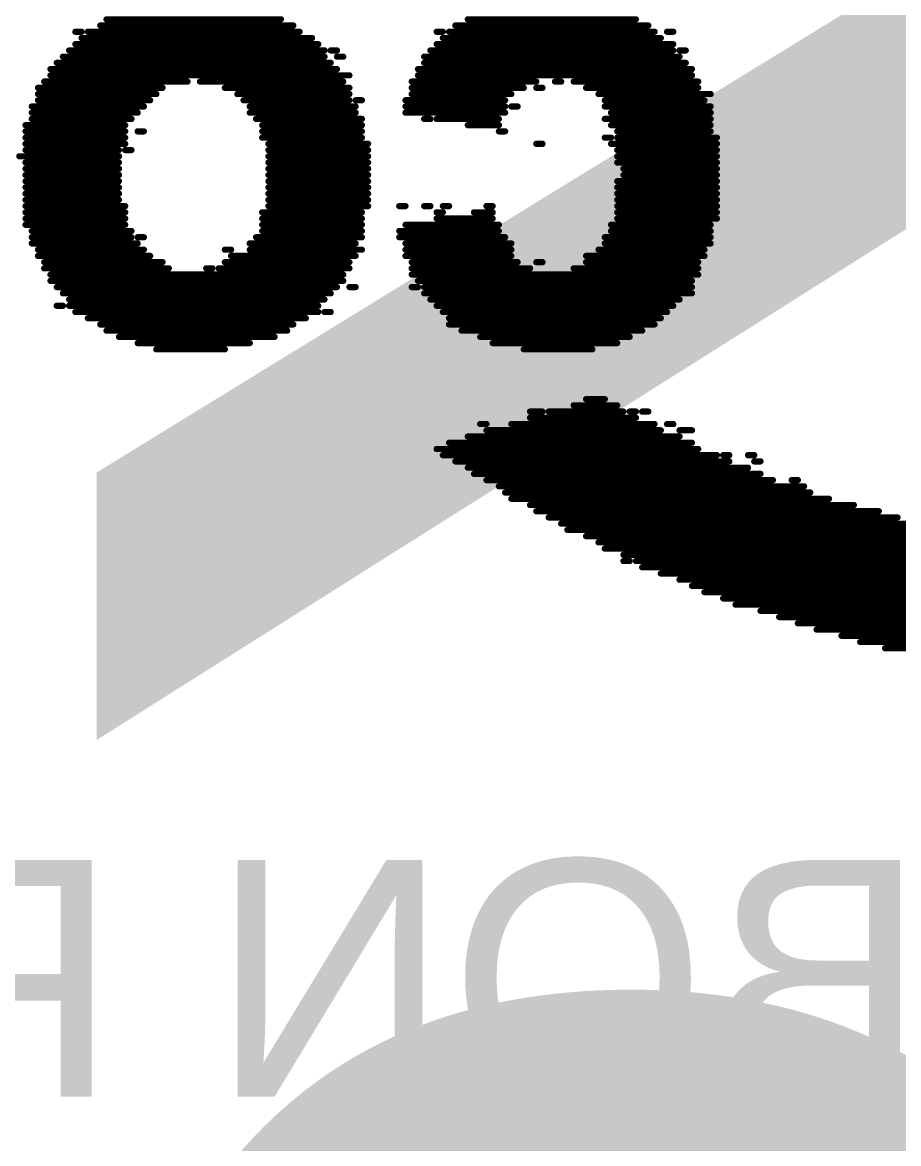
# Model space of a CAD drawing. Header units: millimetres. Extents: x -6 to 194, y -120 to 229.
# Drawn here: x 35.89 to 39.463, y 125.436 to 130.01 of the extents above; entities that cross this region are included whole.
import ezdxf

# ---------------------------------------------------------------- set-up
doc = ezdxf.new("R2010")
doc.units = ezdxf.units.MM
doc.layers.add('BottomOverlay', color=54, linetype='Continuous')
doc.layers.add('TopOverlay', color=2, linetype='Continuous')
doc.styles.add('Arial', font='', dxfattribs={"height": 0.2})
doc.styles.get('Arial').set_extended_font_data('Arial')

msp = doc.modelspace()

# ---------------------------------------------------------------- linework, layer by layer
at = {"layer": 'BottomOverlay', "const_width": 0.0254}
for points in [[(36.2331, 130.0226), (36.9443, 130.0226)], [(37.7063, 130.0226), (38.3921, 130.0226)], [(36.1061, 129.9718), (36.1315, 129.9718)], [(36.1569, 129.9718), (37.0205, 129.9718)], [(36.2077, 129.9972), (36.9951, 129.9972)], [(37.5793, 129.9718), (37.6047, 129.9718)], [(37.6301, 129.9718), (38.4683, 129.9718)], [(37.6555, 129.9972), (38.4429, 129.9972)], [(38.5191, 129.9718), (38.5445, 129.9718)], [(36.1061, 129.921), (37.0967, 129.921)], [(36.1315, 129.9464), (37.0713, 129.9464)], [(37.5793, 129.921), (38.5445, 129.921)], [(37.6047, 129.9464), (38.4937, 129.9464)], [(36.0807, 129.8956), (37.1221, 129.8956)], [(37.1475, 129.8956), (37.1729, 129.8956)], [(37.5539, 129.8956), (38.5445, 129.8956)], [(38.5699, 129.8956), (38.5953, 129.8956)], [(36.0299, 129.8448), (37.1475, 129.8448)], [(36.0553, 129.8702), (37.1221, 129.8702)], [(37.1729, 129.8702), (37.1983, 129.8702)], [(37.5285, 129.8702), (38.5699, 129.8702)], [(37.5285, 129.8448), (38.5953, 129.8448)], [(36.0045, 129.8194), (37.1729, 129.8194)], [(36.0045, 129.794), (37.2237, 129.794)], [(37.5031, 129.8194), (38.6207, 129.8194)], [(37.5031, 129.794), (38.6207, 129.794)], [(35.9537, 129.7432), (36.4617, 129.7432)], [(35.9791, 129.7686), (36.5633, 129.7686)], [(36.6141, 129.7686), (37.1983, 129.7686)], [(36.7157, 129.7432), (37.2237, 129.7432)], [(37.4777, 129.7686), (37.9857, 129.7686)], [(37.4777, 129.7432), (37.9349, 129.7432)], [(37.9857, 129.7432), (38.0111, 129.7432)], [(38.0619, 129.7686), (38.0873, 129.7686)], [(38.1381, 129.7686), (38.6461, 129.7686)], [(38.1889, 129.7432), (38.6461, 129.7432)], [(35.9537, 129.7178), (36.4363, 129.7178)], [(35.9537, 129.6924), (36.4109, 129.6924)], [(36.7665, 129.7178), (37.2237, 129.7178)], [(36.7919, 129.6924), (37.2237, 129.6924)], [(37.2491, 129.6924), (37.2745, 129.6924)], [(37.4523, 129.6924), (37.8587, 129.6924)], [(37.4777, 129.7178), (37.8841, 129.7178)], [(38.2397, 129.7178), (38.6969, 129.7178)], [(38.2651, 129.6924), (38.6715, 129.6924)], [(35.9283, 129.667), (36.3855, 129.667)], [(36.8173, 129.667), (37.2491, 129.667)], [(37.4523, 129.667), (37.8587, 129.667)], [(37.8841, 129.667), (37.9095, 129.667)], [(38.2651, 129.667), (38.6969, 129.667)], [(35.9283, 129.6416), (36.3601, 129.6416)], [(35.9283, 129.6162), (36.3347, 129.6162)], [(36.8173, 129.6416), (37.2491, 129.6416)], [(36.8427, 129.6162), (37.2745, 129.6162)], [(37.4523, 129.6416), (37.8587, 129.6416)], [(37.5285, 129.6162), (37.5539, 129.6162)], [(37.5793, 129.6162), (37.8333, 129.6162)], [(38.2651, 129.6162), (38.6969, 129.6162)], [(38.2905, 129.6416), (38.6969, 129.6416)], [(35.9029, 129.5908), (36.3093, 129.5908)], [(35.9029, 129.5654), (36.3093, 129.5654)], [(36.3601, 129.5654), (36.3855, 129.5654)], [(36.8681, 129.5908), (37.2745, 129.5908)], [(36.8681, 129.5654), (37.2745, 129.5654)], [(37.7063, 129.5908), (37.8333, 129.5908)], [(37.8333, 129.5654), (37.8587, 129.5654)], [(38.2905, 129.5908), (38.6969, 129.5908)], [(38.3159, 129.5654), (38.6969, 129.5654)], [(35.9029, 129.54), (36.3093, 129.54)], [(35.9029, 129.5146), (36.3093, 129.5146)], [(36.8681, 129.54), (37.2745, 129.54)], [(36.8935, 129.5146), (37.2999, 129.5146)], [(37.9857, 129.5146), (38.0111, 129.5146)], [(38.2651, 129.54), (38.2905, 129.54)], [(38.2905, 129.5146), (38.7223, 129.5146)], [(38.3159, 129.54), (38.7223, 129.54)], [(35.8775, 129.4638), (36.2839, 129.4638)], [(35.9029, 129.4892), (36.2839, 129.4892)], [(36.3093, 129.4892), (36.3347, 129.4892)], [(36.8935, 129.4892), (37.2999, 129.4892)], [(36.8935, 129.4638), (37.2999, 129.4638)], [(38.3159, 129.4892), (38.7223, 129.4892)], [(38.3159, 129.4638), (38.7223, 129.4638)], [(35.9029, 129.4384), (36.2839, 129.4384)], [(36.8935, 129.4384), (37.2999, 129.4384)], [(38.3159, 129.4384), (38.7223, 129.4384)], [(35.9029, 129.413), (36.2839, 129.413)], [(35.9029, 129.3876), (36.2839, 129.3876)], [(36.8935, 129.413), (37.2999, 129.413)], [(36.8935, 129.3876), (37.2999, 129.3876)], [(38.3413, 129.413), (38.7223, 129.413)], [(38.3413, 129.3876), (38.7223, 129.3876)], [(35.9029, 129.3622), (36.2839, 129.3622)], [(35.9029, 129.3368), (36.2839, 129.3368)], [(36.8935, 129.3622), (37.2999, 129.3622)], [(36.8935, 129.3368), (37.2999, 129.3368)], [(38.3159, 129.3622), (38.7223, 129.3622)], [(38.3159, 129.3368), (38.7223, 129.3368)], [(35.9029, 129.3114), (36.2839, 129.3114)], [(35.9029, 129.286), (36.2839, 129.286)], [(36.8935, 129.3114), (37.2999, 129.3114)], [(36.8935, 129.286), (37.2999, 129.286)], [(38.3159, 129.3114), (38.7223, 129.3114)], [(38.3159, 129.286), (38.7223, 129.286)], [(35.9029, 129.2606), (36.3093, 129.2606)], [(35.9029, 129.2352), (36.3093, 129.2352)], [(36.8681, 129.2352), (37.2745, 129.2352)], [(36.8935, 129.2606), (37.2999, 129.2606)], [(37.4269, 129.2606), (37.4523, 129.2606)], [(37.5285, 129.2606), (37.5539, 129.2606)], [(37.5793, 129.2352), (37.6047, 129.2352)], [(37.6047, 129.2606), (37.6301, 129.2606)], [(37.7317, 129.2352), (37.8079, 129.2352)], [(37.7825, 129.2606), (37.8079, 129.2606)], [(38.3159, 129.2606), (38.7223, 129.2606)], [(38.3159, 129.2352), (38.7223, 129.2352)], [(35.9029, 129.2098), (36.3093, 129.2098)], [(36.8681, 129.2098), (37.2745, 129.2098)], [(37.5793, 129.2098), (37.8079, 129.2098)], [(38.3159, 129.2098), (38.7223, 129.2098)], [(35.9029, 129.1844), (36.3093, 129.1844)], [(35.9283, 129.159), (36.3347, 129.159)], [(36.8681, 129.1844), (37.2745, 129.1844)], [(36.8681, 129.159), (37.2745, 129.159)], [(37.4269, 129.159), (37.8333, 129.159)], [(37.4523, 129.1844), (37.8333, 129.1844)], [(38.2905, 129.1844), (38.6969, 129.1844)], [(38.2905, 129.159), (38.6969, 129.159)], [(35.9283, 129.1336), (36.3347, 129.1336)], [(35.9283, 129.1082), (36.3601, 129.1082)], [(36.3601, 129.1336), (36.3855, 129.1336)], [(36.8173, 129.1082), (37.2491, 129.1082)], [(36.8427, 129.1336), (37.2745, 129.1336)], [(37.4269, 129.1336), (37.8587, 129.1336)], [(37.4523, 129.1082), (37.8841, 129.1082)], [(38.2651, 129.1336), (38.6969, 129.1336)], [(38.2651, 129.1082), (38.6969, 129.1082)], [(35.9537, 129.0828), (36.3855, 129.0828)], [(35.9537, 129.0574), (36.4109, 129.0574)], [(36.7157, 129.0828), (36.7411, 129.0828)], [(36.7411, 129.0574), (37.2491, 129.0574)], [(36.8173, 129.0828), (37.2745, 129.0828)], [(37.4523, 129.0828), (37.8841, 129.0828)], [(37.4523, 129.0574), (37.8841, 129.0574)], [(38.1889, 129.0574), (38.6715, 129.0574)], [(38.2397, 129.0828), (38.6715, 129.0828)], [(35.9791, 129.032), (36.4617, 129.032)], [(35.9791, 129.0066), (36.4871, 129.0066)], [(36.6395, 129.0066), (36.6649, 129.0066)], [(36.6903, 129.0066), (37.2237, 129.0066)], [(36.7157, 129.032), (37.2237, 129.032)], [(37.4777, 129.032), (37.9095, 129.032)], [(37.4777, 129.0066), (37.9603, 129.0066)], [(37.9857, 129.032), (38.0111, 129.032)], [(38.1381, 129.0066), (38.6461, 129.0066)], [(38.1889, 129.032), (38.6461, 129.032)], [(36.0045, 128.9812), (37.1983, 128.9812)], [(37.4777, 128.9812), (38.6461, 128.9812)], [(36.0045, 128.9558), (37.1983, 128.9558)], [(36.0299, 128.9304), (37.1729, 128.9304)], [(37.2237, 128.9304), (37.2491, 128.9304)], [(37.4777, 128.9304), (37.5031, 128.9304)], [(37.5031, 128.9558), (38.6207, 128.9558)], [(37.5285, 128.9304), (38.6207, 128.9304)], [(36.0553, 128.905), (37.1475, 128.905)], [(36.0807, 128.8796), (37.1221, 128.8796)], [(37.5285, 128.905), (38.6207, 128.905)], [(37.5539, 128.8796), (38.5699, 128.8796)], [(36.0299, 128.8542), (36.0553, 128.8542)], [(36.0807, 128.8542), (37.0967, 128.8542)], [(36.1061, 128.8288), (37.0967, 128.8288)], [(37.1221, 128.8288), (37.1475, 128.8288)], [(37.5793, 128.8542), (38.5445, 128.8542)], [(37.6047, 128.8288), (38.5191, 128.8288)], [(36.1569, 128.8034), (37.0459, 128.8034)], [(36.2077, 128.778), (36.9951, 128.778)], [(37.6301, 128.8034), (38.4937, 128.8034)], [(37.6301, 128.778), (38.4683, 128.778)], [(36.2331, 128.7526), (36.9697, 128.7526)], [(37.6809, 128.7526), (38.4175, 128.7526)], [(36.2839, 128.7272), (36.9189, 128.7272)], [(36.3601, 128.7018), (36.8173, 128.7018)], [(37.7571, 128.7272), (38.3667, 128.7272)], [(37.8079, 128.7018), (38.3159, 128.7018)], [(36.4363, 128.6764), (36.7157, 128.6764)], [(37.9349, 128.6764), (38.2143, 128.6764)], [(38.1889, 128.4732), (38.2651, 128.4732)], [(37.9603, 128.4224), (38.0111, 128.4224)], [(38.0365, 128.4224), (38.3413, 128.4224)], [(38.1381, 128.4478), (38.3159, 128.4478)], [(38.3667, 128.4224), (38.3921, 128.4224)], [(38.4175, 128.4224), (38.4429, 128.4224)], [(37.7571, 128.3716), (37.7825, 128.3716)], [(37.8841, 128.3716), (38.4683, 128.3716)], [(37.9603, 128.397), (38.3921, 128.397)], [(38.5191, 128.3716), (38.5445, 128.3716)], [(37.7063, 128.3208), (38.5699, 128.3208)], [(37.7825, 128.3462), (38.4937, 128.3462)], [(38.5699, 128.3462), (38.6207, 128.3462)], [(37.6301, 128.2954), (38.6207, 128.2954)], [(37.5793, 128.27), (38.6461, 128.27)], [(37.6047, 128.2446), (38.7223, 128.2446)], [(38.7477, 128.2446), (38.7731, 128.2446)], [(38.8493, 128.2446), (38.8747, 128.2446)], [(37.6555, 128.2192), (38.7731, 128.2192)], [(37.7063, 128.1938), (38.8493, 128.1938)], [(38.8747, 128.2192), (38.9001, 128.2192)], [(37.7317, 128.1684), (38.9001, 128.1684)], [(37.7825, 128.143), (38.9509, 128.143)], [(39.0271, 128.143), (39.0525, 128.143)], [(37.8333, 128.1176), (39.0779, 128.1176)], [(37.8587, 128.0922), (39.1033, 128.0922)], [(37.8841, 128.0668), (39.1795, 128.0668)], [(37.9603, 128.0414), (39.2811, 128.0414)], [(37.9857, 128.016), (39.3827, 128.016)], [(38.0365, 127.9906), (39.4589, 127.9906)], [(38.0873, 127.9652), (39.5605, 127.9652)], [(38.1127, 127.9398), (39.6621, 127.9398)], [(38.1889, 127.9144), (39.8399, 127.9144)], [(38.2397, 127.889), (39.9669, 127.889)], [(38.2651, 127.8636), (40.1447, 127.8636)], [(38.3413, 127.8382), (40.3987, 127.8382)], [(38.3413, 127.8128), (38.3667, 127.8128)], [(38.3921, 127.8128), (43.1927, 127.8128)], [(38.4175, 127.7874), (43.1419, 127.7874)], [(38.4937, 127.762), (43.0911, 127.762)], [(38.5699, 127.7366), (43.0403, 127.7366)], [(38.6207, 127.7112), (42.9641, 127.7112)], [(38.6715, 127.6858), (42.8879, 127.6858)], [(38.7477, 127.6604), (42.8371, 127.6604)], [(38.7985, 127.635), (42.7609, 127.635)], [(38.9001, 127.6096), (42.6847, 127.6096)], [(38.9763, 127.5842), (42.6085, 127.5842)], [(39.0525, 127.5588), (42.5323, 127.5588)], [(39.1287, 127.5334), (42.4561, 127.5334)], [(39.2303, 127.508), (42.3545, 127.508)], [(39.3065, 127.4826), (42.2783, 127.4826)], [(39.4081, 127.4572), (42.1767, 127.4572)]]:
    msp.add_lwpolyline(points, dxfattribs=at)
at = {"layer": 'BottomOverlay', "const_width": 0.0127}
for points in [[(36.2268, 130.0226, 1), (36.2394, 130.0226, 1)], [(36.938, 130.0226, 1), (36.9507, 130.0226, 1)], [(37.7, 130.0226, 1), (37.7126, 130.0226, 1)], [(38.3857, 130.0226, 1), (38.3984, 130.0226, 1)], [(36.0997, 129.9718, 1), (36.1125, 129.9718, 1)], [(36.1251, 129.9718, 1), (36.1379, 129.9718, 1)], [(36.1506, 129.9718, 1), (36.1632, 129.9718, 1)], [(36.2013, 129.9972, 1), (36.2141, 129.9972, 1)], [(36.9888, 129.9972, 1), (37.0014, 129.9972, 1)], [(37.0141, 129.9718, 1), (37.0269, 129.9718, 1)], [(37.5729, 129.9718, 1), (37.5856, 129.9718, 1)], [(37.5984, 129.9718, 1), (37.611, 129.9718, 1)], [(37.6237, 129.9718, 1), (37.6365, 129.9718, 1)], [(37.6491, 129.9972, 1), (37.6619, 129.9972, 1)], [(38.4365, 129.9972, 1), (38.4492, 129.9972, 1)], [(38.462, 129.9718, 1), (38.4746, 129.9718, 1)], [(38.5127, 129.9718, 1), (38.5254, 129.9718, 1)], [(38.5381, 129.9718, 1), (38.5508, 129.9718, 1)], [(36.0997, 129.921, 1), (36.1125, 129.921, 1)], [(36.1251, 129.9464, 1), (36.1379, 129.9464, 1)], [(37.065, 129.9464, 1), (37.0776, 129.9464, 1)], [(37.0904, 129.921, 1), (37.1031, 129.921, 1)], [(37.5729, 129.921, 1), (37.5856, 129.921, 1)], [(37.5984, 129.9464, 1), (37.611, 129.9464, 1)], [(38.4873, 129.9464, 1), (38.5, 129.9464, 1)], [(38.5381, 129.921, 1), (38.5508, 129.921, 1)], [(36.0744, 129.8956, 1), (36.087, 129.8956, 1)], [(37.1157, 129.8956, 1), (37.1285, 129.8956, 1)], [(37.1412, 129.8956, 1), (37.1538, 129.8956, 1)], [(37.1665, 129.8956, 1), (37.1793, 129.8956, 1)], [(37.5476, 129.8956, 1), (37.5603, 129.8956, 1)], [(38.5381, 129.8956, 1), (38.5508, 129.8956, 1)], [(38.5635, 129.8956, 1), (38.5763, 129.8956, 1)], [(38.5889, 129.8956, 1), (38.6016, 129.8956, 1)], [(36.0236, 129.8448, 1), (36.0363, 129.8448, 1)], [(36.0489, 129.8702, 1), (36.0617, 129.8702, 1)], [(37.1157, 129.8702, 1), (37.1285, 129.8702, 1)], [(37.1412, 129.8448, 1), (37.1538, 129.8448, 1)], [(37.1665, 129.8702, 1), (37.1793, 129.8702, 1)], [(37.1919, 129.8702, 1), (37.2047, 129.8702, 1)], [(37.5222, 129.8702, 1), (37.5348, 129.8702, 1)], [(37.5222, 129.8448, 1), (37.5348, 129.8448, 1)], [(38.5635, 129.8702, 1), (38.5763, 129.8702, 1)], [(38.5889, 129.8448, 1), (38.6016, 129.8448, 1)], [(35.9982, 129.8194, 1), (36.0108, 129.8194, 1)], [(35.9982, 129.794, 1), (36.0108, 129.794, 1)], [(37.1665, 129.8194, 1), (37.1793, 129.8194, 1)], [(37.2174, 129.794, 1), (37.23, 129.794, 1)], [(37.4967, 129.8194, 1), (37.5095, 129.8194, 1)], [(37.4967, 129.794, 1), (37.5095, 129.794, 1)], [(38.6144, 129.8194, 1), (38.627, 129.8194, 1)], [(38.6144, 129.794, 1), (38.627, 129.794, 1)], [(35.9473, 129.7432, 1), (35.9601, 129.7432, 1)], [(35.9727, 129.7686, 1), (35.9855, 129.7686, 1)], [(36.4554, 129.7432, 1), (36.468, 129.7432, 1)], [(36.5569, 129.7686, 1), (36.5697, 129.7686, 1)], [(36.6078, 129.7686, 1), (36.6204, 129.7686, 1)], [(36.7093, 129.7432, 1), (36.7221, 129.7432, 1)], [(37.1919, 129.7686, 1), (37.2047, 129.7686, 1)], [(37.2174, 129.7432, 1), (37.23, 129.7432, 1)], [(37.4713, 129.7686, 1), (37.4841, 129.7686, 1)], [(37.4713, 129.7432, 1), (37.4841, 129.7432, 1)], [(37.9285, 129.7432, 1), (37.9412, 129.7432, 1)], [(37.9793, 129.7686, 1), (37.992, 129.7686, 1)], [(37.9793, 129.7432, 1), (37.992, 129.7432, 1)], [(38.0048, 129.7432, 1), (38.0174, 129.7432, 1)], [(38.0555, 129.7686, 1), (38.0682, 129.7686, 1)], [(38.0809, 129.7686, 1), (38.0936, 129.7686, 1)], [(38.1317, 129.7686, 1), (38.1444, 129.7686, 1)], [(38.1825, 129.7432, 1), (38.1952, 129.7432, 1)], [(38.6397, 129.7686, 1), (38.6524, 129.7686, 1)], [(38.6397, 129.7432, 1), (38.6524, 129.7432, 1)], [(35.9473, 129.7178, 1), (35.9601, 129.7178, 1)], [(35.9473, 129.6924, 1), (35.9601, 129.6924, 1)], [(36.4045, 129.6924, 1), (36.4173, 129.6924, 1)], [(36.4299, 129.7178, 1), (36.4427, 129.7178, 1)], [(36.7602, 129.7178, 1), (36.7728, 129.7178, 1)], [(36.7856, 129.6924, 1), (36.7983, 129.6924, 1)], [(37.2174, 129.7178, 1), (37.23, 129.7178, 1)], [(37.2174, 129.6924, 1), (37.23, 129.6924, 1)], [(37.2428, 129.6924, 1), (37.2555, 129.6924, 1)], [(37.2681, 129.6924, 1), (37.2809, 129.6924, 1)], [(37.446, 129.6924, 1), (37.4586, 129.6924, 1)], [(37.4713, 129.7178, 1), (37.4841, 129.7178, 1)], [(37.8524, 129.6924, 1), (37.865, 129.6924, 1)], [(37.8777, 129.7178, 1), (37.8904, 129.7178, 1)], [(38.2333, 129.7178, 1), (38.246, 129.7178, 1)], [(38.2587, 129.6924, 1), (38.2715, 129.6924, 1)], [(38.6651, 129.6924, 1), (38.6778, 129.6924, 1)], [(38.6905, 129.7178, 1), (38.7032, 129.7178, 1)], [(35.922, 129.667, 1), (35.9346, 129.667, 1)], [(36.3792, 129.667, 1), (36.3918, 129.667, 1)], [(36.8109, 129.667, 1), (36.8237, 129.667, 1)], [(37.2428, 129.667, 1), (37.2555, 129.667, 1)], [(37.446, 129.667, 1), (37.4586, 129.667, 1)], [(37.8524, 129.667, 1), (37.865, 129.667, 1)], [(37.8777, 129.667, 1), (37.8904, 129.667, 1)], [(37.9031, 129.667, 1), (37.9158, 129.667, 1)], [(38.2587, 129.667, 1), (38.2715, 129.667, 1)], [(38.6905, 129.667, 1), (38.7032, 129.667, 1)], [(35.922, 129.6416, 1), (35.9346, 129.6416, 1)], [(35.922, 129.6162, 1), (35.9346, 129.6162, 1)], [(36.3284, 129.6162, 1), (36.3411, 129.6162, 1)], [(36.3537, 129.6416, 1), (36.3665, 129.6416, 1)], [(36.8109, 129.6416, 1), (36.8237, 129.6416, 1)], [(36.8364, 129.6162, 1), (36.849, 129.6162, 1)], [(37.2428, 129.6416, 1), (37.2555, 129.6416, 1)], [(37.2681, 129.6162, 1), (37.2809, 129.6162, 1)], [(37.446, 129.6416, 1), (37.4586, 129.6416, 1)], [(37.5222, 129.6162, 1), (37.5348, 129.6162, 1)], [(37.5476, 129.6162, 1), (37.5603, 129.6162, 1)], [(37.5729, 129.6162, 1), (37.5856, 129.6162, 1)], [(37.8269, 129.6162, 1), (37.8396, 129.6162, 1)], [(37.8524, 129.6416, 1), (37.865, 129.6416, 1)], [(38.2587, 129.6162, 1), (38.2715, 129.6162, 1)], [(38.2841, 129.6416, 1), (38.2968, 129.6416, 1)], [(38.6905, 129.6416, 1), (38.7032, 129.6416, 1)], [(38.6905, 129.6162, 1), (38.7032, 129.6162, 1)], [(35.8965, 129.5908, 1), (35.9093, 129.5908, 1)], [(35.8965, 129.5654, 1), (35.9093, 129.5654, 1)], [(36.303, 129.5908, 1), (36.3156, 129.5908, 1)], [(36.303, 129.5654, 1), (36.3156, 129.5654, 1)], [(36.3537, 129.5654, 1), (36.3665, 129.5654, 1)], [(36.3792, 129.5654, 1), (36.3918, 129.5654, 1)], [(36.8617, 129.5908, 1), (36.8745, 129.5908, 1)], [(36.8617, 129.5654, 1), (36.8745, 129.5654, 1)], [(37.2681, 129.5908, 1), (37.2809, 129.5908, 1)], [(37.2681, 129.5654, 1), (37.2809, 129.5654, 1)], [(37.7, 129.5908, 1), (37.7126, 129.5908, 1)], [(37.8269, 129.5908, 1), (37.8396, 129.5908, 1)], [(37.8269, 129.5654, 1), (37.8396, 129.5654, 1)], [(37.8524, 129.5654, 1), (37.865, 129.5654, 1)], [(38.2841, 129.5908, 1), (38.2968, 129.5908, 1)], [(38.3096, 129.5654, 1), (38.3222, 129.5654, 1)], [(38.6905, 129.5908, 1), (38.7032, 129.5908, 1)], [(38.6905, 129.5654, 1), (38.7032, 129.5654, 1)], [(35.8965, 129.54, 1), (35.9093, 129.54, 1)], [(35.8965, 129.5146, 1), (35.9093, 129.5146, 1)], [(36.303, 129.54, 1), (36.3156, 129.54, 1)], [(36.303, 129.5146, 1), (36.3156, 129.5146, 1)], [(36.8617, 129.54, 1), (36.8745, 129.54, 1)], [(36.8871, 129.5146, 1), (36.8999, 129.5146, 1)], [(37.2681, 129.54, 1), (37.2809, 129.54, 1)], [(37.2936, 129.5146, 1), (37.3062, 129.5146, 1)], [(37.9793, 129.5146, 1), (37.992, 129.5146, 1)], [(38.0048, 129.5146, 1), (38.0174, 129.5146, 1)], [(38.2587, 129.54, 1), (38.2715, 129.54, 1)], [(38.2841, 129.54, 1), (38.2968, 129.54, 1)], [(38.2841, 129.5146, 1), (38.2968, 129.5146, 1)], [(38.3096, 129.54, 1), (38.3222, 129.54, 1)], [(38.7159, 129.54, 1), (38.7287, 129.54, 1)], [(38.7159, 129.5146, 1), (38.7287, 129.5146, 1)], [(35.8712, 129.4638, 1), (35.8839, 129.4638, 1)], [(35.8965, 129.4892, 1), (35.9093, 129.4892, 1)], [(36.2775, 129.4892, 1), (36.2903, 129.4892, 1)], [(36.2775, 129.4638, 1), (36.2903, 129.4638, 1)], [(36.303, 129.4892, 1), (36.3156, 129.4892, 1)], [(36.3284, 129.4892, 1), (36.3411, 129.4892, 1)], [(36.8871, 129.4892, 1), (36.8999, 129.4892, 1)], [(36.8871, 129.4638, 1), (36.8999, 129.4638, 1)], [(37.2936, 129.4892, 1), (37.3062, 129.4892, 1)], [(37.2936, 129.4638, 1), (37.3062, 129.4638, 1)], [(38.3096, 129.4892, 1), (38.3222, 129.4892, 1)], [(38.3096, 129.4638, 1), (38.3222, 129.4638, 1)], [(38.7159, 129.4892, 1), (38.7287, 129.4892, 1)], [(38.7159, 129.4638, 1), (38.7287, 129.4638, 1)], [(35.8965, 129.4384, 1), (35.9093, 129.4384, 1)], [(36.2775, 129.4384, 1), (36.2903, 129.4384, 1)], [(36.8871, 129.4384, 1), (36.8999, 129.4384, 1)], [(37.2936, 129.4384, 1), (37.3062, 129.4384, 1)], [(38.3096, 129.4384, 1), (38.3222, 129.4384, 1)], [(38.7159, 129.4384, 1), (38.7287, 129.4384, 1)], [(35.8965, 129.413, 1), (35.9093, 129.413, 1)], [(35.8965, 129.3876, 1), (35.9093, 129.3876, 1)], [(36.2775, 129.413, 1), (36.2903, 129.413, 1)], [(36.2775, 129.3876, 1), (36.2903, 129.3876, 1)], [(36.8871, 129.413, 1), (36.8999, 129.413, 1)], [(36.8871, 129.3876, 1), (36.8999, 129.3876, 1)], [(37.2936, 129.413, 1), (37.3062, 129.413, 1)], [(37.2936, 129.3876, 1), (37.3062, 129.3876, 1)], [(38.3349, 129.413, 1), (38.3476, 129.413, 1)], [(38.3349, 129.3876, 1), (38.3476, 129.3876, 1)], [(38.7159, 129.413, 1), (38.7287, 129.413, 1)], [(38.7159, 129.3876, 1), (38.7287, 129.3876, 1)], [(35.8965, 129.3622, 1), (35.9093, 129.3622, 1)], [(35.8965, 129.3368, 1), (35.9093, 129.3368, 1)], [(36.2775, 129.3622, 1), (36.2903, 129.3622, 1)], [(36.2775, 129.3368, 1), (36.2903, 129.3368, 1)], [(36.8871, 129.3622, 1), (36.8999, 129.3622, 1)], [(36.8871, 129.3368, 1), (36.8999, 129.3368, 1)], [(37.2936, 129.3622, 1), (37.3062, 129.3622, 1)], [(37.2936, 129.3368, 1), (37.3062, 129.3368, 1)], [(38.3096, 129.3622, 1), (38.3222, 129.3622, 1)], [(38.3096, 129.3368, 1), (38.3222, 129.3368, 1)], [(38.7159, 129.3622, 1), (38.7287, 129.3622, 1)], [(38.7159, 129.3368, 1), (38.7287, 129.3368, 1)], [(35.8965, 129.3114, 1), (35.9093, 129.3114, 1)], [(35.8965, 129.286, 1), (35.9093, 129.286, 1)], [(36.2775, 129.3114, 1), (36.2903, 129.3114, 1)], [(36.2775, 129.286, 1), (36.2903, 129.286, 1)], [(36.8871, 129.3114, 1), (36.8999, 129.3114, 1)], [(36.8871, 129.286, 1), (36.8999, 129.286, 1)], [(37.2936, 129.3114, 1), (37.3062, 129.3114, 1)], [(37.2936, 129.286, 1), (37.3062, 129.286, 1)], [(38.3096, 129.3114, 1), (38.3222, 129.3114, 1)], [(38.3096, 129.286, 1), (38.3222, 129.286, 1)], [(38.7159, 129.3114, 1), (38.7287, 129.3114, 1)], [(38.7159, 129.286, 1), (38.7287, 129.286, 1)], [(35.8965, 129.2606, 1), (35.9093, 129.2606, 1)], [(35.8965, 129.2352, 1), (35.9093, 129.2352, 1)], [(36.303, 129.2606, 1), (36.3156, 129.2606, 1)], [(36.303, 129.2352, 1), (36.3156, 129.2352, 1)], [(36.8617, 129.2352, 1), (36.8745, 129.2352, 1)], [(36.8871, 129.2606, 1), (36.8999, 129.2606, 1)], [(37.2681, 129.2352, 1), (37.2809, 129.2352, 1)], [(37.2936, 129.2606, 1), (37.3062, 129.2606, 1)], [(37.4205, 129.2606, 1), (37.4332, 129.2606, 1)], [(37.446, 129.2606, 1), (37.4586, 129.2606, 1)], [(37.5222, 129.2606, 1), (37.5348, 129.2606, 1)], [(37.5476, 129.2606, 1), (37.5603, 129.2606, 1)], [(37.5729, 129.2352, 1), (37.5856, 129.2352, 1)], [(37.5984, 129.2606, 1), (37.611, 129.2606, 1)], [(37.5984, 129.2352, 1), (37.611, 129.2352, 1)], [(37.6237, 129.2606, 1), (37.6365, 129.2606, 1)], [(37.7253, 129.2352, 1), (37.738, 129.2352, 1)], [(37.7761, 129.2606, 1), (37.7888, 129.2606, 1)], [(37.8015, 129.2606, 1), (37.8143, 129.2606, 1)], [(37.8015, 129.2352, 1), (37.8143, 129.2352, 1)], [(38.3096, 129.2606, 1), (38.3222, 129.2606, 1)], [(38.3096, 129.2352, 1), (38.3222, 129.2352, 1)], [(38.7159, 129.2606, 1), (38.7287, 129.2606, 1)], [(38.7159, 129.2352, 1), (38.7287, 129.2352, 1)], [(35.8965, 129.2098, 1), (35.9093, 129.2098, 1)], [(36.303, 129.2098, 1), (36.3156, 129.2098, 1)], [(36.8617, 129.2098, 1), (36.8745, 129.2098, 1)], [(37.2681, 129.2098, 1), (37.2809, 129.2098, 1)], [(37.5729, 129.2098, 1), (37.5856, 129.2098, 1)], [(37.8015, 129.2098, 1), (37.8143, 129.2098, 1)], [(38.3096, 129.2098, 1), (38.3222, 129.2098, 1)], [(38.7159, 129.2098, 1), (38.7287, 129.2098, 1)], [(35.8965, 129.1844, 1), (35.9093, 129.1844, 1)], [(35.922, 129.159, 1), (35.9346, 129.159, 1)], [(36.303, 129.1844, 1), (36.3156, 129.1844, 1)], [(36.3284, 129.159, 1), (36.3411, 129.159, 1)], [(36.8617, 129.1844, 1), (36.8745, 129.1844, 1)], [(36.8617, 129.159, 1), (36.8745, 129.159, 1)], [(37.2681, 129.1844, 1), (37.2809, 129.1844, 1)], [(37.2681, 129.159, 1), (37.2809, 129.159, 1)], [(37.4205, 129.159, 1), (37.4332, 129.159, 1)], [(37.446, 129.1844, 1), (37.4586, 129.1844, 1)], [(37.8269, 129.1844, 1), (37.8396, 129.1844, 1)], [(37.8269, 129.159, 1), (37.8396, 129.159, 1)], [(38.2841, 129.1844, 1), (38.2968, 129.1844, 1)], [(38.2841, 129.159, 1), (38.2968, 129.159, 1)], [(38.6905, 129.1844, 1), (38.7032, 129.1844, 1)], [(38.6905, 129.159, 1), (38.7032, 129.159, 1)], [(35.922, 129.1336, 1), (35.9346, 129.1336, 1)], [(35.922, 129.1082, 1), (35.9346, 129.1082, 1)], [(36.3284, 129.1336, 1), (36.3411, 129.1336, 1)], [(36.3537, 129.1336, 1), (36.3665, 129.1336, 1)], [(36.3537, 129.1082, 1), (36.3665, 129.1082, 1)], [(36.3792, 129.1336, 1), (36.3918, 129.1336, 1)], [(36.8109, 129.1082, 1), (36.8237, 129.1082, 1)], [(36.8364, 129.1336, 1), (36.849, 129.1336, 1)], [(37.2428, 129.1082, 1), (37.2555, 129.1082, 1)], [(37.2681, 129.1336, 1), (37.2809, 129.1336, 1)], [(37.4205, 129.1336, 1), (37.4332, 129.1336, 1)], [(37.446, 129.1082, 1), (37.4586, 129.1082, 1)], [(37.8524, 129.1336, 1), (37.865, 129.1336, 1)], [(37.8777, 129.1082, 1), (37.8904, 129.1082, 1)], [(38.2587, 129.1336, 1), (38.2715, 129.1336, 1)], [(38.2587, 129.1082, 1), (38.2715, 129.1082, 1)], [(38.6905, 129.1336, 1), (38.7032, 129.1336, 1)], [(38.6905, 129.1082, 1), (38.7032, 129.1082, 1)], [(35.9473, 129.0828, 1), (35.9601, 129.0828, 1)], [(35.9473, 129.0574, 1), (35.9601, 129.0574, 1)], [(36.3792, 129.0828, 1), (36.3918, 129.0828, 1)], [(36.4045, 129.0574, 1), (36.4173, 129.0574, 1)], [(36.7093, 129.0828, 1), (36.7221, 129.0828, 1)], [(36.7347, 129.0828, 1), (36.7475, 129.0828, 1)], [(36.7347, 129.0574, 1), (36.7475, 129.0574, 1)], [(36.8109, 129.0828, 1), (36.8237, 129.0828, 1)], [(37.2428, 129.0574, 1), (37.2555, 129.0574, 1)], [(37.2681, 129.0828, 1), (37.2809, 129.0828, 1)], [(37.446, 129.0828, 1), (37.4586, 129.0828, 1)], [(37.446, 129.0574, 1), (37.4586, 129.0574, 1)], [(37.8777, 129.0828, 1), (37.8904, 129.0828, 1)], [(37.8777, 129.0574, 1), (37.8904, 129.0574, 1)], [(38.1825, 129.0574, 1), (38.1952, 129.0574, 1)], [(38.2333, 129.0828, 1), (38.246, 129.0828, 1)], [(38.6651, 129.0828, 1), (38.6778, 129.0828, 1)], [(38.6651, 129.0574, 1), (38.6778, 129.0574, 1)], [(35.9727, 129.032, 1), (35.9855, 129.032, 1)], [(35.9727, 129.0066, 1), (35.9855, 129.0066, 1)], [(36.4554, 129.032, 1), (36.468, 129.032, 1)], [(36.4808, 129.0066, 1), (36.4935, 129.0066, 1)], [(36.6332, 129.0066, 1), (36.6459, 129.0066, 1)], [(36.6585, 129.0066, 1), (36.6713, 129.0066, 1)], [(36.684, 129.0066, 1), (36.6966, 129.0066, 1)], [(36.7093, 129.032, 1), (36.7221, 129.032, 1)], [(37.2174, 129.032, 1), (37.23, 129.032, 1)], [(37.2174, 129.0066, 1), (37.23, 129.0066, 1)], [(37.4713, 129.032, 1), (37.4841, 129.032, 1)], [(37.4713, 129.0066, 1), (37.4841, 129.0066, 1)], [(37.9031, 129.032, 1), (37.9158, 129.032, 1)], [(37.9539, 129.0066, 1), (37.9667, 129.0066, 1)], [(37.9793, 129.032, 1), (37.992, 129.032, 1)], [(38.0048, 129.032, 1), (38.0174, 129.032, 1)], [(38.1317, 129.0066, 1), (38.1444, 129.0066, 1)], [(38.1825, 129.032, 1), (38.1952, 129.032, 1)], [(38.6397, 129.032, 1), (38.6524, 129.032, 1)], [(38.6397, 129.0066, 1), (38.6524, 129.0066, 1)], [(35.9982, 128.9812, 1), (36.0108, 128.9812, 1)], [(37.1919, 128.9812, 1), (37.2047, 128.9812, 1)], [(37.4713, 128.9812, 1), (37.4841, 128.9812, 1)], [(38.6397, 128.9812, 1), (38.6524, 128.9812, 1)], [(35.9982, 128.9558, 1), (36.0108, 128.9558, 1)], [(36.0236, 128.9304, 1), (36.0363, 128.9304, 1)], [(37.1665, 128.9304, 1), (37.1793, 128.9304, 1)], [(37.1919, 128.9558, 1), (37.2047, 128.9558, 1)], [(37.2174, 128.9304, 1), (37.23, 128.9304, 1)], [(37.2428, 128.9304, 1), (37.2555, 128.9304, 1)], [(37.4713, 128.9304, 1), (37.4841, 128.9304, 1)], [(37.4967, 128.9558, 1), (37.5095, 128.9558, 1)], [(37.4967, 128.9304, 1), (37.5095, 128.9304, 1)], [(37.5222, 128.9304, 1), (37.5348, 128.9304, 1)], [(38.6144, 128.9558, 1), (38.627, 128.9558, 1)], [(38.6144, 128.9304, 1), (38.627, 128.9304, 1)], [(36.0489, 128.905, 1), (36.0617, 128.905, 1)], [(36.0744, 128.8796, 1), (36.087, 128.8796, 1)], [(37.1157, 128.8796, 1), (37.1285, 128.8796, 1)], [(37.1412, 128.905, 1), (37.1538, 128.905, 1)], [(37.5222, 128.905, 1), (37.5348, 128.905, 1)], [(37.5476, 128.8796, 1), (37.5603, 128.8796, 1)], [(38.5635, 128.8796, 1), (38.5763, 128.8796, 1)], [(38.6144, 128.905, 1), (38.627, 128.905, 1)], [(36.0236, 128.8542, 1), (36.0363, 128.8542, 1)], [(36.0489, 128.8542, 1), (36.0617, 128.8542, 1)], [(36.0744, 128.8542, 1), (36.087, 128.8542, 1)], [(36.0997, 128.8288, 1), (36.1125, 128.8288, 1)], [(37.0904, 128.8542, 1), (37.1031, 128.8542, 1)], [(37.0904, 128.8288, 1), (37.1031, 128.8288, 1)], [(37.1157, 128.8288, 1), (37.1285, 128.8288, 1)], [(37.1412, 128.8288, 1), (37.1538, 128.8288, 1)], [(37.5729, 128.8542, 1), (37.5856, 128.8542, 1)], [(37.5984, 128.8288, 1), (37.611, 128.8288, 1)], [(38.5127, 128.8288, 1), (38.5254, 128.8288, 1)], [(38.5381, 128.8542, 1), (38.5508, 128.8542, 1)], [(36.1506, 128.8034, 1), (36.1632, 128.8034, 1)], [(36.2013, 128.778, 1), (36.2141, 128.778, 1)], [(36.9888, 128.778, 1), (37.0014, 128.778, 1)], [(37.0395, 128.8034, 1), (37.0523, 128.8034, 1)], [(37.6237, 128.8034, 1), (37.6365, 128.8034, 1)], [(37.6237, 128.778, 1), (37.6365, 128.778, 1)], [(38.462, 128.778, 1), (38.4746, 128.778, 1)], [(38.4873, 128.8034, 1), (38.5, 128.8034, 1)], [(36.2268, 128.7526, 1), (36.2394, 128.7526, 1)], [(36.9633, 128.7526, 1), (36.9761, 128.7526, 1)], [(37.6746, 128.7526, 1), (37.6872, 128.7526, 1)], [(38.4111, 128.7526, 1), (38.4239, 128.7526, 1)], [(36.2775, 128.7272, 1), (36.2903, 128.7272, 1)], [(36.3537, 128.7018, 1), (36.3665, 128.7018, 1)], [(36.8109, 128.7018, 1), (36.8237, 128.7018, 1)], [(36.9126, 128.7272, 1), (36.9252, 128.7272, 1)], [(37.7507, 128.7272, 1), (37.7634, 128.7272, 1)], [(37.8015, 128.7018, 1), (37.8143, 128.7018, 1)], [(38.3096, 128.7018, 1), (38.3222, 128.7018, 1)], [(38.3603, 128.7272, 1), (38.373, 128.7272, 1)], [(36.4299, 128.6764, 1), (36.4427, 128.6764, 1)], [(36.7093, 128.6764, 1), (36.7221, 128.6764, 1)], [(37.9285, 128.6764, 1), (37.9412, 128.6764, 1)], [(38.2079, 128.6764, 1), (38.2206, 128.6764, 1)], [(38.1825, 128.4732, 1), (38.1952, 128.4732, 1)], [(38.2587, 128.4732, 1), (38.2715, 128.4732, 1)], [(37.9539, 128.4224, 1), (37.9667, 128.4224, 1)], [(38.0048, 128.4224, 1), (38.0174, 128.4224, 1)], [(38.0301, 128.4224, 1), (38.0428, 128.4224, 1)], [(38.1317, 128.4478, 1), (38.1444, 128.4478, 1)], [(38.3096, 128.4478, 1), (38.3222, 128.4478, 1)], [(38.3349, 128.4224, 1), (38.3476, 128.4224, 1)], [(38.3603, 128.4224, 1), (38.373, 128.4224, 1)], [(38.3857, 128.4224, 1), (38.3984, 128.4224, 1)], [(38.4111, 128.4224, 1), (38.4239, 128.4224, 1)], [(38.4365, 128.4224, 1), (38.4492, 128.4224, 1)], [(37.7507, 128.3716, 1), (37.7634, 128.3716, 1)], [(37.7761, 128.3716, 1), (37.7888, 128.3716, 1)], [(37.8777, 128.3716, 1), (37.8904, 128.3716, 1)], [(37.9539, 128.397, 1), (37.9667, 128.397, 1)], [(38.3857, 128.397, 1), (38.3984, 128.397, 1)], [(38.462, 128.3716, 1), (38.4746, 128.3716, 1)], [(38.5127, 128.3716, 1), (38.5254, 128.3716, 1)], [(38.5381, 128.3716, 1), (38.5508, 128.3716, 1)], [(37.7, 128.3208, 1), (37.7126, 128.3208, 1)], [(37.7761, 128.3462, 1), (37.7888, 128.3462, 1)], [(38.4873, 128.3462, 1), (38.5, 128.3462, 1)], [(38.5635, 128.3462, 1), (38.5763, 128.3462, 1)], [(38.5635, 128.3208, 1), (38.5763, 128.3208, 1)], [(38.6144, 128.3462, 1), (38.627, 128.3462, 1)], [(37.6237, 128.2954, 1), (37.6365, 128.2954, 1)], [(38.6144, 128.2954, 1), (38.627, 128.2954, 1)], [(37.5729, 128.27, 1), (37.5856, 128.27, 1)], [(37.5984, 128.2446, 1), (37.611, 128.2446, 1)], [(38.6397, 128.27, 1), (38.6524, 128.27, 1)], [(38.7159, 128.2446, 1), (38.7287, 128.2446, 1)], [(38.7413, 128.2446, 1), (38.754, 128.2446, 1)], [(38.7668, 128.2446, 1), (38.7794, 128.2446, 1)], [(38.8429, 128.2446, 1), (38.8556, 128.2446, 1)], [(38.8683, 128.2446, 1), (38.8811, 128.2446, 1)], [(37.6491, 128.2192, 1), (37.6619, 128.2192, 1)], [(37.7, 128.1938, 1), (37.7126, 128.1938, 1)], [(38.7668, 128.2192, 1), (38.7794, 128.2192, 1)], [(38.8429, 128.1938, 1), (38.8556, 128.1938, 1)], [(38.8683, 128.2192, 1), (38.8811, 128.2192, 1)], [(38.8937, 128.2192, 1), (38.9064, 128.2192, 1)], [(37.7253, 128.1684, 1), (37.738, 128.1684, 1)], [(37.7761, 128.143, 1), (37.7888, 128.143, 1)], [(38.8937, 128.1684, 1), (38.9064, 128.1684, 1)], [(38.9445, 128.143, 1), (38.9572, 128.143, 1)], [(39.0207, 128.143, 1), (39.0335, 128.143, 1)], [(39.0461, 128.143, 1), (39.0588, 128.143, 1)], [(37.8269, 128.1176, 1), (37.8396, 128.1176, 1)], [(37.8524, 128.0922, 1), (37.865, 128.0922, 1)], [(39.0715, 128.1176, 1), (39.0842, 128.1176, 1)], [(39.0969, 128.0922, 1), (39.1096, 128.0922, 1)], [(37.8777, 128.0668, 1), (37.8904, 128.0668, 1)], [(39.1731, 128.0668, 1), (39.1859, 128.0668, 1)], [(37.9539, 128.0414, 1), (37.9667, 128.0414, 1)], [(37.9793, 128.016, 1), (37.992, 128.016, 1)], [(39.2747, 128.0414, 1), (39.2874, 128.0414, 1)], [(39.3764, 128.016, 1), (39.389, 128.016, 1)], [(38.0301, 127.9906, 1), (38.0428, 127.9906, 1)], [(38.0809, 127.9652, 1), (38.0936, 127.9652, 1)], [(39.4526, 127.9906, 1), (39.4652, 127.9906, 1)], [(38.1063, 127.9398, 1), (38.1191, 127.9398, 1)], [(38.1825, 127.9144, 1), (38.1952, 127.9144, 1)], [(38.2333, 127.889, 1), (38.246, 127.889, 1)], [(38.2587, 127.8636, 1), (38.2715, 127.8636, 1)], [(38.3349, 127.8382, 1), (38.3476, 127.8382, 1)], [(38.3349, 127.8128, 1), (38.3476, 127.8128, 1)], [(38.3603, 127.8128, 1), (38.373, 127.8128, 1)], [(38.3857, 127.8128, 1), (38.3984, 127.8128, 1)], [(38.4111, 127.7874, 1), (38.4239, 127.7874, 1)], [(38.4873, 127.762, 1), (38.5, 127.762, 1)], [(38.5635, 127.7366, 1), (38.5763, 127.7366, 1)], [(38.6144, 127.7112, 1), (38.627, 127.7112, 1)], [(38.6651, 127.6858, 1), (38.6778, 127.6858, 1)], [(38.7413, 127.6604, 1), (38.754, 127.6604, 1)], [(38.7921, 127.635, 1), (38.8048, 127.635, 1)], [(38.8937, 127.6096, 1), (38.9064, 127.6096, 1)], [(38.9699, 127.5842, 1), (38.9826, 127.5842, 1)], [(39.0461, 127.5588, 1), (39.0588, 127.5588, 1)], [(39.1223, 127.5334, 1), (39.135, 127.5334, 1)], [(39.2239, 127.508, 1), (39.2366, 127.508, 1)], [(39.3002, 127.4826, 1), (39.3128, 127.4826, 1)], [(39.4017, 127.4572, 1), (39.4145, 127.4572, 1)]]:
    msp.add_lwpolyline(points, format="xyb", close=True, dxfattribs=at)

# ---------------------------------------------------------------- texts
at = {"layer": 'BottomOverlay', "style": 'Arial', "text_generation_flag": 2}
msp.add_text('ZERO CARBON FOOTPRINT', height=0.9652, rotation=360, dxfattribs=at).set_placement((46.5455, 125.6284))
at = {"layer": 'TopOverlay', "style": 'Arial'}
msp.add_text('PLACE BATTERY HERE', height=7.62, rotation=90, dxfattribs=at).set_placement((43.8132, 46.9996))

doc.saveas('drawing.dxf')
